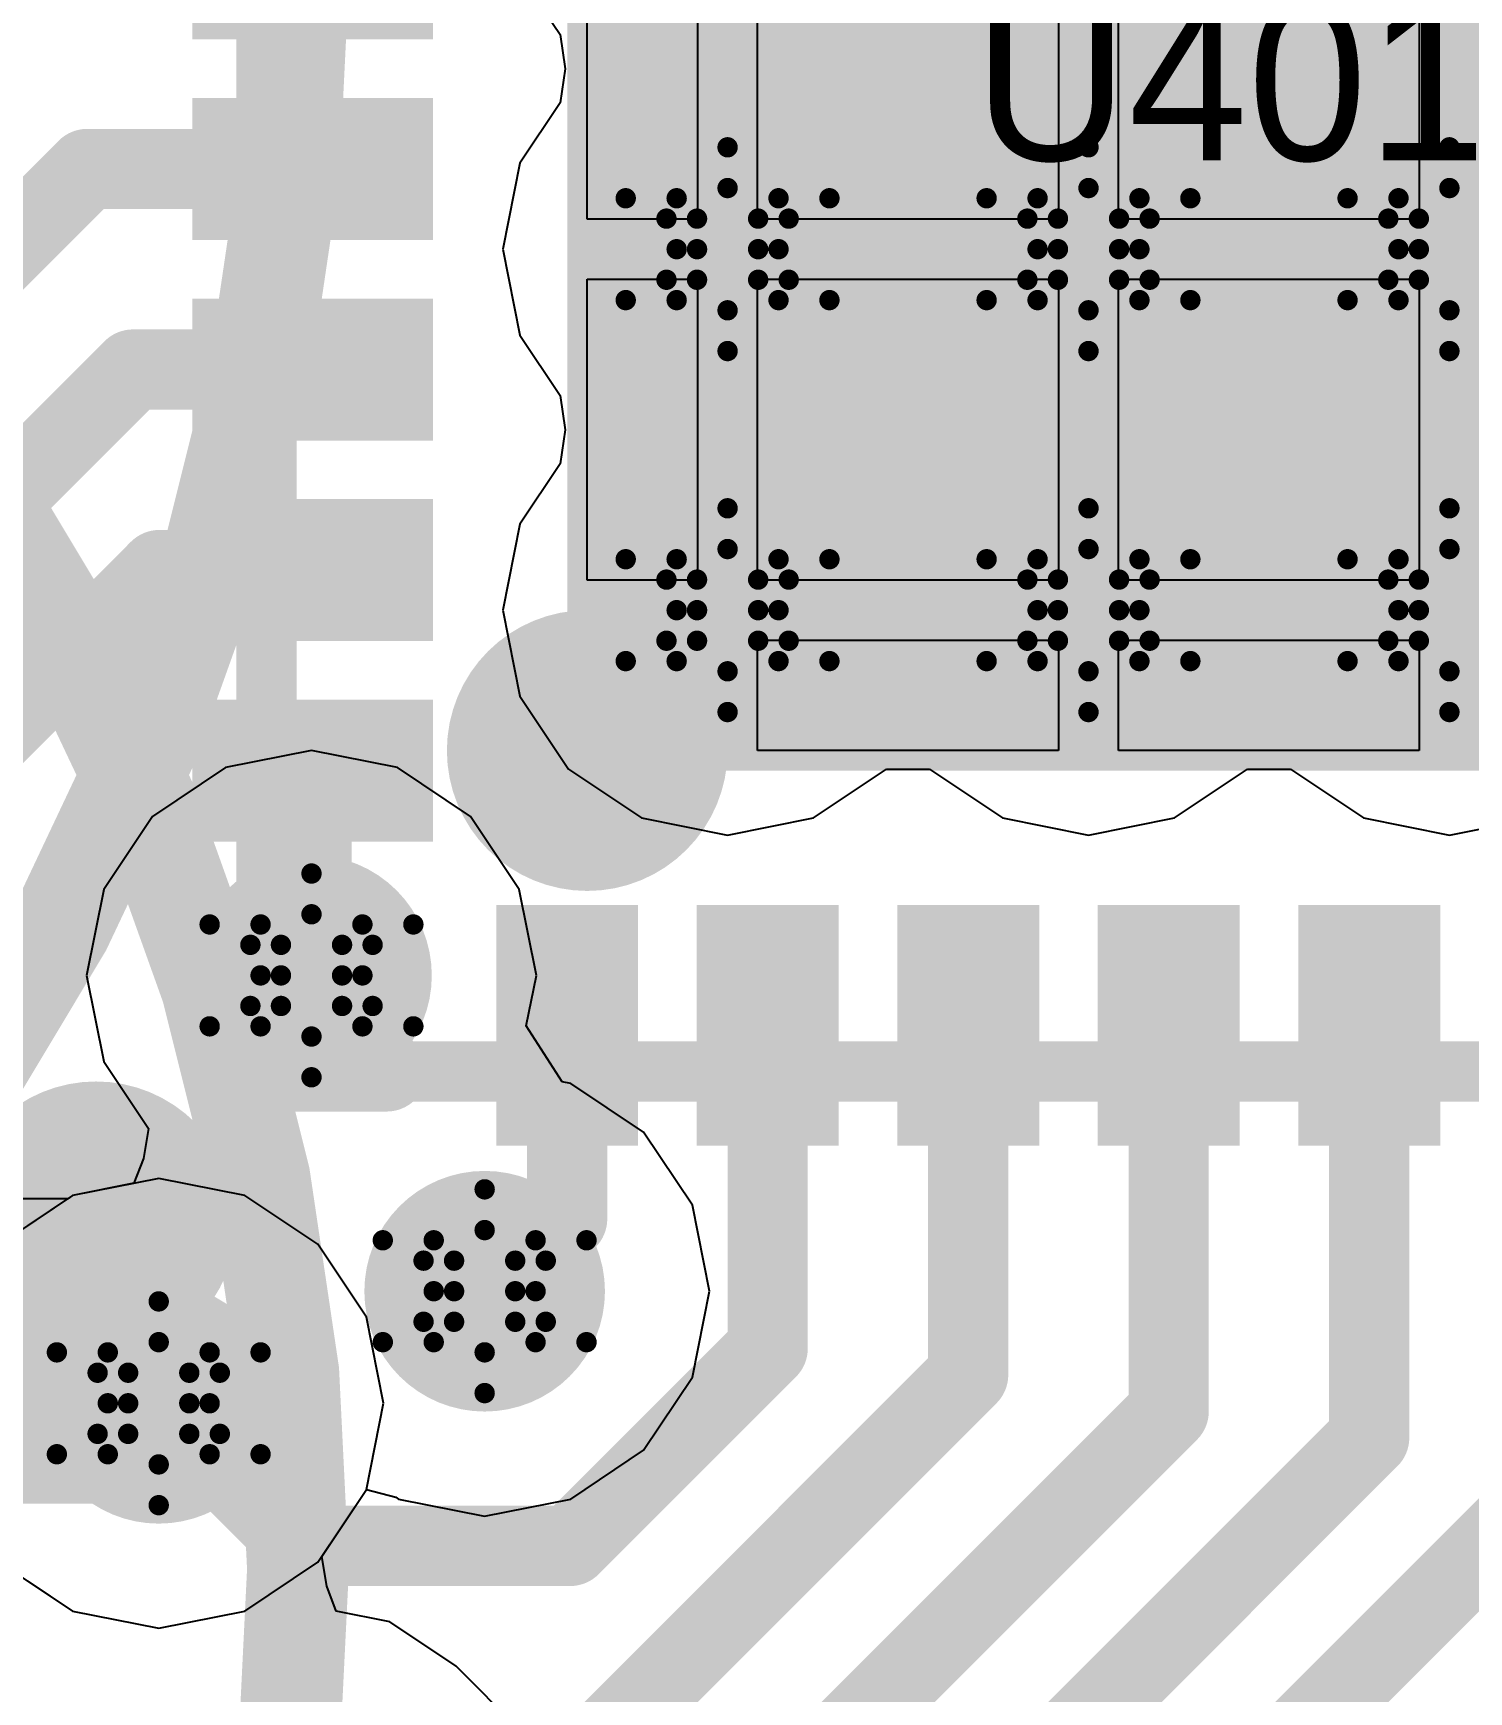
# Model space of a CAD drawing. Header units: millimetres. Extents: x 5 to 399, y 5 to 287.
# Drawn here: x 204.294 to 207.874, y 139.827 to 143.962 of the extents above; entities that cross this region are included whole.
import ezdxf

# ---------------------------------------------------------------- set-up
doc = ezdxf.new("R2010")
doc.units = ezdxf.units.MM
for name, color, linetype in [('BottomLayer', 5, 'Continuous'), ('DrillDrawing', 1, 'Continuous'), ('DrillGuide', 244, 'Continuous'), ('Mechanical13', 56, 'Continuous'), ('Mechanical7', 56, 'Continuous'), ('MidLayer1', 16, 'Continuous'), ('MidLayer2', 76, 'Continuous'), ('MultiLayer', 9, 'Continuous'), ('TopLayer', 1, 'Continuous'), ('TopOverlay', 2, 'Continuous'), ('TopPaste', 8, 'Continuous'), ('TopSolder', 216, 'Continuous'), ('ViaHoleLayer', 16, 'Continuous')]:
    doc.layers.add(name, color=color, linetype=linetype)

# ---------------------------------------------------------------- blocks, each defined once
blk = doc.blocks.new('TMC_QFN32_0_5_5_0X5_0_15')
at = {"layer": 'Mechanical13', "const_width": 0.15}
for points in [[(-2.5, 2.5), (2.5, 2.5)], [(-2.5, 2.5), (-2.5, -2.5)]]:
    blk.add_lwpolyline(points, dxfattribs=at)
at = {"layer": 'Mechanical13'}
for points, const_width in [([(-2.5375, 2.5, 1), (-2.4625, 2.5, 1)], 0.075), ([(-2.5375, 2.5, 1), (-2.4625, 2.5, 1)], 0.075), ([(-1.6, 1.7, 1), (-1.8, 1.7, 1)], 0.5), ([(-1.925, 1.7, 1), (-1.675, 1.7, 1)], 0.25), ([(-1.725, 1.7, 1), (-1.475, 1.7, 1)], 0.25)]:
    blk.add_lwpolyline(points, format="xyb", close=True, dxfattribs=dict(at, const_width=const_width))
at = {"layer": 'TopLayer'}
for points in [[(-1.877, 2.635), (-1.877, 2.135), (-1.623, 2.635), (-1.623, 2.135)], [(-1.377, 2.635), (-1.377, 2.135), (-1.123, 2.635), (-1.123, 2.135)], [(-0.877, 2.635), (-0.877, 2.135), (-0.623, 2.635), (-0.623, 2.135)], [(-0.377, 2.635), (-0.377, 2.135), (-0.123, 2.635), (-0.123, 2.135)], [(-2.635, 1.623), (-2.135, 1.623), (-2.635, 1.877), (-2.135, 1.877)], [(-1.7, 1.7), (-1.7, -1.7), (1.7, 1.7), (1.7, -1.7)], [(-2.635, 1.123), (-2.135, 1.123), (-2.635, 1.377), (-2.135, 1.377)], [(-2.635, 0.623), (-2.135, 0.623), (-2.635, 0.877), (-2.135, 0.877)], [(-2.635, 0.123), (-2.135, 0.123), (-2.635, 0.377), (-2.135, 0.377)], [(-2.635, -0.377), (-2.135, -0.377), (-2.635, -0.123), (-2.135, -0.123)]]:
    blk.add_solid(points, dxfattribs=at)
at = {"layer": 'TopOverlay'}
for points, const_width in [([(-2.775, 2.925, 1), (-2.975, 2.925, 1)], 0.5), ([(-3.1, 2.925, 1), (-2.85, 2.925, 1)], 0.25), ([(-2.9, 2.925, 1), (-2.65, 2.925, 1)], 0.25), ([(-2.55, 2.5, 1), (-2.45, 2.5, 1)], 0.1), ([(-2.55, 2.5, 1), (-2.45, 2.5, 1)], 0.1), ([(-2.25, 2.5, 1), (-2.15, 2.5, 1)], 0.1), ([(-2.55, 2.2, 1), (-2.45, 2.2, 1)], 0.1)]:
    blk.add_lwpolyline(points, format="xyb", close=True, dxfattribs=dict(at, const_width=const_width))
at = {"layer": 'TopOverlay', "const_width": 0.2}
for points in [[(-2.5, 2.5), (-2.2, 2.5)], [(-2.5, 2.5), (-2.5, 2.2)]]:
    blk.add_lwpolyline(points, dxfattribs=at)
at = {"layer": 'TopPaste'}
for p, q in [((-1.275, 1.425), (-1.275, 1.7)), ((-1.275, 1.7), (-0.525, 1.7)), ((-0.525, 1.7), (-0.525, 1.425)), ((-0.375, 1.425), (-0.375, 1.7)), ((-0.375, 1.7), (0.375, 1.7)), ((-0.525, 1.425), (-1.275, 1.425)), ((0.375, 1.425), (-0.375, 1.425)), ((-1.7, 1.275), (-1.425, 1.275)), ((-1.7, 0.525), (-1.7, 1.275)), ((-1.425, 1.275), (-1.425, 0.525)), ((-1.275, 0.525), (-1.275, 1.275)), ((-1.275, 1.275), (-0.525, 1.275)), ((-0.525, 1.275), (-0.525, 0.525)), ((-0.375, 0.525), (-0.375, 1.275)), ((-0.375, 1.275), (0.375, 1.275)), ((-1.425, 0.525), (-1.7, 0.525)), ((-0.525, 0.525), (-1.275, 0.525)), ((0.375, 0.525), (-0.375, 0.525)), ((-1.7, 0.375), (-1.425, 0.375)), ((-1.7, -0.375), (-1.7, 0.375)), ((-1.425, 0.375), (-1.425, -0.375)), ((-1.275, -0.375), (-1.275, 0.375)), ((-1.275, 0.375), (-0.525, 0.375)), ((-0.525, 0.375), (-0.525, -0.375)), ((-0.375, -0.375), (-0.375, 0.375)), ((-0.375, 0.375), (0.375, 0.375)), ((-1.425, -0.375), (-1.7, -0.375)), ((-0.525, -0.375), (-1.275, -0.375)), ((0.375, -0.375), (-0.375, -0.375))]:
    blk.add_line(p, q, dxfattribs=at)
for points in [[(-1.877, 2.635), (-1.877, 2.135), (-1.623, 2.635), (-1.623, 2.135)], [(-1.377, 2.635), (-1.377, 2.135), (-1.123, 2.635), (-1.123, 2.135)], [(-0.877, 2.635), (-0.877, 2.135), (-0.623, 2.635), (-0.623, 2.135)], [(-0.377, 2.635), (-0.377, 2.135), (-0.123, 2.635), (-0.123, 2.135)], [(-2.635, 1.623), (-2.135, 1.623), (-2.635, 1.877), (-2.135, 1.877)], [(-2.635, 1.123), (-2.135, 1.123), (-2.635, 1.377), (-2.135, 1.377)], [(-2.635, 0.623), (-2.135, 0.623), (-2.635, 0.877), (-2.135, 0.877)], [(-2.635, 0.123), (-2.135, 0.123), (-2.635, 0.377), (-2.135, 0.377)], [(-2.635, -0.377), (-2.135, -0.377), (-2.635, -0.123), (-2.135, -0.123)]]:
    blk.add_solid(points, dxfattribs=at)
at = {"layer": 'TopSolder'}
for points in [[(-1.927, 2.685), (-1.927, 2.085), (-1.573, 2.685), (-1.573, 2.085)], [(-1.427, 2.685), (-1.427, 2.085), (-1.073, 2.685), (-1.073, 2.085)], [(-0.927, 2.685), (-0.927, 2.085), (-0.573, 2.685), (-0.573, 2.085)], [(-0.427, 2.685), (-0.427, 2.085), (-0.073, 2.685), (-0.073, 2.085)], [(0.073, 2.685), (0.073, 2.085), (0.427, 2.685), (0.427, 2.085)], [(-2.685, 1.573), (-2.085, 1.573), (-2.685, 1.927), (-2.085, 1.927)], [(-1.75, 1.75), (-1.75, -1.75), (1.75, 1.75), (1.75, -1.75)], [(-2.685, 1.073), (-2.085, 1.073), (-2.685, 1.427), (-2.085, 1.427)], [(-2.685, 0.573), (-2.085, 0.573), (-2.685, 0.927), (-2.085, 0.927)], [(-2.685, 0.073), (-2.085, 0.073), (-2.685, 0.427), (-2.085, 0.427)], [(-2.685, -0.427), (-2.085, -0.427), (-2.685, -0.073), (-2.085, -0.073)]]:
    blk.add_solid(points, dxfattribs=at)

msp = doc.modelspace()

# ---------------------------------------------------------------- linework, layer by layer
at = {"layer": 'BottomLayer'}
for p, q in [((204.6074, 141.1072), (204.3928, 141.0645)), ((204.822, 141.0645), (204.6074, 141.1072)), ((204.3928, 141.0645), (204.2812, 140.9899)), ((205.0039, 140.9429), (204.822, 141.0645)), ((205.1255, 140.761), (205.0039, 140.9429)), ((205.1682, 140.5464), (205.1255, 140.761)), ((205.1255, 140.3318), (205.1682, 140.5464)), ((205.0039, 140.1499), (205.1255, 140.3318)), ((204.822, 140.0283), (205.0039, 140.1499)), ((204.2812, 140.1029), (204.3928, 140.0283)), ((204.3928, 140.0283), (204.6074, 139.9856)), ((204.6074, 139.9856), (204.822, 140.0283))]:
    msp.add_line(p, q, dxfattribs=at)
at = {"layer": 'BottomLayer', "const_width": 0.3}
for points in [[(204.8384, 141.6132, 1), (205.1384, 141.6132, 1)], [(205.2702, 140.8258, 1), (205.5702, 140.8258, 1)], [(204.4574, 140.5464, 1), (204.7574, 140.5464, 1)]]:
    msp.add_lwpolyline(points, format="xyb", close=True, dxfattribs=at)
at = {"layer": 'DrillDrawing', "const_width": 0.0508}
for points in [[(205.899, 143.5508), (206.026, 143.6778)], [(206.026, 143.6778), (206.153, 143.5508)], [(206.799, 143.5508), (206.926, 143.6778)], [(206.926, 143.6778), (207.053, 143.5508)], [(207.699, 143.5508), (207.826, 143.6778)], [(207.826, 143.6778), (207.953, 143.5508)], [(205.9498, 143.5), (206.026, 143.5762)], [(206.026, 143.5762), (206.1022, 143.5)], [(206.8498, 143.5), (206.926, 143.5762)], [(206.926, 143.5762), (207.0022, 143.5)], [(207.7498, 143.5), (207.826, 143.5762)], [(207.826, 143.5762), (207.9022, 143.5)], [(205.772, 143.5508), (205.899, 143.4238)], [(205.772, 143.5508), (205.899, 143.5508)], [(206.153, 143.5508), (206.28, 143.5508)], [(206.153, 143.4238), (206.28, 143.5508)], [(206.672, 143.5508), (206.799, 143.4238)], [(206.672, 143.5508), (206.799, 143.5508)], [(207.053, 143.5508), (207.18, 143.5508)], [(207.053, 143.4238), (207.18, 143.5508)], [(207.572, 143.5508), (207.699, 143.4238)], [(207.572, 143.5508), (207.699, 143.5508)], [(205.8736, 143.5), (205.9498, 143.4238)], [(205.8736, 143.5), (205.9498, 143.5)], [(206.1022, 143.5), (206.1784, 143.5)], [(206.1022, 143.4238), (206.1784, 143.5)], [(206.7736, 143.5), (206.8498, 143.4238)], [(206.7736, 143.5), (206.8498, 143.5)], [(207.0022, 143.5), (207.0784, 143.5)], [(207.0022, 143.4238), (207.0784, 143.5)], [(207.6736, 143.5), (207.7498, 143.4238)], [(207.6736, 143.5), (207.7498, 143.5)], [(205.772, 143.2968), (205.899, 143.4238)], [(205.8736, 143.3476), (205.9498, 143.4238)], [(206.1022, 143.4238), (206.1784, 143.3476)], [(206.153, 143.4238), (206.28, 143.2968)], [(206.672, 143.2968), (206.799, 143.4238)], [(206.7736, 143.3476), (206.8498, 143.4238)], [(207.0022, 143.4238), (207.0784, 143.3476)], [(207.053, 143.4238), (207.18, 143.2968)], [(207.572, 143.2968), (207.699, 143.4238)], [(207.6736, 143.3476), (207.7498, 143.4238)], [(205.8736, 143.3476), (205.9498, 143.3476)], [(205.9498, 143.3476), (206.026, 143.2714)], [(206.026, 143.2714), (206.1022, 143.3476)], [(206.1022, 143.3476), (206.1784, 143.3476)], [(206.7736, 143.3476), (206.8498, 143.3476)], [(206.8498, 143.3476), (206.926, 143.2714)], [(206.926, 143.2714), (207.0022, 143.3476)], [(207.0022, 143.3476), (207.0784, 143.3476)], [(207.6736, 143.3476), (207.7498, 143.3476)], [(207.7498, 143.3476), (207.826, 143.2714)], [(207.826, 143.2714), (207.9022, 143.3476)], [(205.772, 143.2968), (205.899, 143.2968)], [(205.899, 143.2968), (206.026, 143.1698)], [(206.026, 143.1698), (206.153, 143.2968)], [(206.153, 143.2968), (206.28, 143.2968)], [(206.672, 143.2968), (206.799, 143.2968)], [(206.799, 143.2968), (206.926, 143.1698)], [(206.926, 143.1698), (207.053, 143.2968)], [(207.053, 143.2968), (207.18, 143.2968)], [(207.572, 143.2968), (207.699, 143.2968)], [(207.699, 143.2968), (207.826, 143.1698)], [(207.826, 143.1698), (207.953, 143.2968)], [(205.899, 142.6508), (206.026, 142.7778)], [(206.026, 142.7778), (206.153, 142.6508)], [(206.799, 142.6508), (206.926, 142.7778)], [(206.926, 142.7778), (207.053, 142.6508)], [(207.699, 142.6508), (207.826, 142.7778)], [(207.826, 142.7778), (207.953, 142.6508)], [(205.772, 142.6508), (205.899, 142.5238)], [(205.772, 142.6508), (205.899, 142.6508)], [(205.9498, 142.6), (206.026, 142.6762)], [(206.026, 142.6762), (206.1022, 142.6)], [(206.153, 142.6508), (206.28, 142.6508)], [(206.153, 142.5238), (206.28, 142.6508)], [(206.672, 142.6508), (206.799, 142.5238)], [(206.672, 142.6508), (206.799, 142.6508)], [(206.8498, 142.6), (206.926, 142.6762)], [(206.926, 142.6762), (207.0022, 142.6)], [(207.053, 142.6508), (207.18, 142.6508)], [(207.053, 142.5238), (207.18, 142.6508)], [(207.572, 142.6508), (207.699, 142.5238)], [(207.572, 142.6508), (207.699, 142.6508)], [(207.7498, 142.6), (207.826, 142.6762)], [(207.826, 142.6762), (207.9022, 142.6)], [(205.8736, 142.6), (205.9498, 142.5238)], [(205.8736, 142.6), (205.9498, 142.6)], [(206.1022, 142.6), (206.1784, 142.6)], [(206.1022, 142.5238), (206.1784, 142.6)], [(206.7736, 142.6), (206.8498, 142.5238)], [(206.7736, 142.6), (206.8498, 142.6)], [(207.0022, 142.6), (207.0784, 142.6)], [(207.0022, 142.5238), (207.0784, 142.6)], [(207.6736, 142.6), (207.7498, 142.5238)], [(207.6736, 142.6), (207.7498, 142.6)], [(205.772, 142.3968), (205.899, 142.5238)], [(205.8736, 142.4476), (205.9498, 142.5238)], [(206.1022, 142.5238), (206.1784, 142.4476)], [(206.153, 142.5238), (206.28, 142.3968)], [(206.672, 142.3968), (206.799, 142.5238)], [(206.7736, 142.4476), (206.8498, 142.5238)], [(207.0022, 142.5238), (207.0784, 142.4476)], [(207.053, 142.5238), (207.18, 142.3968)], [(207.572, 142.3968), (207.699, 142.5238)], [(207.6736, 142.4476), (207.7498, 142.5238)], [(205.8736, 142.4476), (205.9498, 142.4476)], [(205.9498, 142.4476), (206.026, 142.3714)], [(206.026, 142.3714), (206.1022, 142.4476)], [(206.1022, 142.4476), (206.1784, 142.4476)], [(206.7736, 142.4476), (206.8498, 142.4476)], [(206.8498, 142.4476), (206.926, 142.3714)], [(206.926, 142.3714), (207.0022, 142.4476)], [(207.0022, 142.4476), (207.0784, 142.4476)], [(207.6736, 142.4476), (207.7498, 142.4476)], [(207.7498, 142.4476), (207.826, 142.3714)], [(207.826, 142.3714), (207.9022, 142.4476)], [(205.772, 142.3968), (205.899, 142.3968)], [(205.899, 142.3968), (206.026, 142.2698)], [(206.026, 142.2698), (206.153, 142.3968)], [(206.153, 142.3968), (206.28, 142.3968)], [(206.672, 142.3968), (206.799, 142.3968)], [(206.799, 142.3968), (206.926, 142.2698)], [(206.926, 142.2698), (207.053, 142.3968)], [(207.053, 142.3968), (207.18, 142.3968)], [(207.572, 142.3968), (207.699, 142.3968)], [(207.699, 142.3968), (207.826, 142.2698)], [(207.826, 142.2698), (207.953, 142.3968)], [(204.8614, 141.7402), (204.9884, 141.8672)], [(204.9884, 141.8672), (205.1154, 141.7402)], [(204.7344, 141.7402), (204.8614, 141.6132)], [(204.7344, 141.7402), (204.8614, 141.7402)], [(204.9122, 141.6894), (204.9884, 141.7656)], [(204.9884, 141.7656), (205.0646, 141.6894)], [(205.1154, 141.7402), (205.2424, 141.7402)], [(205.1154, 141.6132), (205.2424, 141.7402)], [(204.836, 141.6894), (204.9122, 141.6132)], [(204.836, 141.6894), (204.9122, 141.6894)], [(205.0646, 141.6894), (205.1408, 141.6894)], [(205.0646, 141.6132), (205.1408, 141.6894)], [(204.7344, 141.4862), (204.8614, 141.6132)], [(204.836, 141.537), (204.9122, 141.6132)], [(205.0646, 141.6132), (205.1408, 141.537)], [(205.1154, 141.6132), (205.2424, 141.4862)], [(204.836, 141.537), (204.9122, 141.537)], [(204.9122, 141.537), (204.9884, 141.4608)], [(204.9884, 141.4608), (205.0646, 141.537)], [(205.0646, 141.537), (205.1408, 141.537)], [(204.7344, 141.4862), (204.8614, 141.4862)], [(204.8614, 141.4862), (204.9884, 141.3592)], [(204.9884, 141.3592), (205.1154, 141.4862)], [(205.1154, 141.4862), (205.2424, 141.4862)], [(205.2932, 140.9528), (205.4202, 141.0798)], [(205.4202, 141.0798), (205.5472, 140.9528)], [(205.1662, 140.9528), (205.2932, 140.8258)], [(205.1662, 140.9528), (205.2932, 140.9528)], [(205.344, 140.902), (205.4202, 140.9782)], [(205.4202, 140.9782), (205.4964, 140.902)], [(205.5472, 140.9528), (205.6742, 140.9528)], [(205.5472, 140.8258), (205.6742, 140.9528)], [(205.2678, 140.902), (205.344, 140.8258)], [(205.2678, 140.902), (205.344, 140.902)], [(205.4964, 140.902), (205.5726, 140.902)], [(205.4964, 140.8258), (205.5726, 140.902)], [(205.1662, 140.6988), (205.2932, 140.8258)], [(205.2678, 140.7496), (205.344, 140.8258)], [(205.4964, 140.8258), (205.5726, 140.7496)], [(205.5472, 140.8258), (205.6742, 140.6988)], [(204.4804, 140.6734), (204.6074, 140.8004)], [(204.6074, 140.8004), (204.7344, 140.6734)], [(205.2678, 140.7496), (205.344, 140.7496)], [(205.344, 140.7496), (205.4202, 140.6734)], [(205.4202, 140.6734), (205.4964, 140.7496)], [(205.4964, 140.7496), (205.5726, 140.7496)], [(204.3534, 140.6734), (204.4804, 140.5464)], [(204.3534, 140.6734), (204.4804, 140.6734)], [(204.5312, 140.6226), (204.6074, 140.6988)], [(204.6074, 140.6988), (204.6836, 140.6226)], [(204.7344, 140.6734), (204.8614, 140.6734)], [(204.7344, 140.5464), (204.8614, 140.6734)], [(205.1662, 140.6988), (205.2932, 140.6988)], [(205.2932, 140.6988), (205.4202, 140.5718)], [(205.4202, 140.5718), (205.5472, 140.6988)], [(205.5472, 140.6988), (205.6742, 140.6988)], [(204.455, 140.6226), (204.5312, 140.5464)], [(204.455, 140.6226), (204.5312, 140.6226)], [(204.6836, 140.6226), (204.7598, 140.6226)], [(204.6836, 140.5464), (204.7598, 140.6226)], [(204.3534, 140.4194), (204.4804, 140.5464)], [(204.455, 140.4702), (204.5312, 140.5464)], [(204.6836, 140.5464), (204.7598, 140.4702)], [(204.7344, 140.5464), (204.8614, 140.4194)], [(204.455, 140.4702), (204.5312, 140.4702)], [(204.5312, 140.4702), (204.6074, 140.394)], [(204.6074, 140.394), (204.6836, 140.4702)], [(204.6836, 140.4702), (204.7598, 140.4702)], [(204.3534, 140.4194), (204.4804, 140.4194)], [(204.4804, 140.4194), (204.6074, 140.2924)], [(204.6074, 140.2924), (204.7344, 140.4194)], [(204.7344, 140.4194), (204.8614, 140.4194)]]:
    msp.add_lwpolyline(points, dxfattribs=at)
at = {"layer": 'DrillDrawing', "const_width": 0.0254}
for points in [[(206.0133, 143.6778, 1), (206.0387, 143.6778, 1)], [(206.0133, 143.6778, 1), (206.0387, 143.6778, 1)], [(206.9133, 143.6778, 1), (206.9387, 143.6778, 1)], [(206.9133, 143.6778, 1), (206.9387, 143.6778, 1)], [(207.8133, 143.6778, 1), (207.8387, 143.6778, 1)], [(207.8133, 143.6778, 1), (207.8387, 143.6778, 1)], [(206.0133, 143.5762, 1), (206.0387, 143.5762, 1)], [(206.0133, 143.5762, 1), (206.0387, 143.5762, 1)], [(206.9133, 143.5762, 1), (206.9387, 143.5762, 1)], [(206.9133, 143.5762, 1), (206.9387, 143.5762, 1)], [(207.8133, 143.5762, 1), (207.8387, 143.5762, 1)], [(207.8133, 143.5762, 1), (207.8387, 143.5762, 1)], [(205.7593, 143.5508, 1), (205.7847, 143.5508, 1)], [(205.7593, 143.5508, 1), (205.7847, 143.5508, 1)], [(205.8863, 143.5508, 1), (205.9117, 143.5508, 1)], [(205.8863, 143.5508, 1), (205.9117, 143.5508, 1)], [(206.1403, 143.5508, 1), (206.1657, 143.5508, 1)], [(206.1403, 143.5508, 1), (206.1657, 143.5508, 1)], [(206.2673, 143.5508, 1), (206.2927, 143.5508, 1)], [(206.2673, 143.5508, 1), (206.2927, 143.5508, 1)], [(206.6593, 143.5508, 1), (206.6847, 143.5508, 1)], [(206.6593, 143.5508, 1), (206.6847, 143.5508, 1)], [(206.7863, 143.5508, 1), (206.8117, 143.5508, 1)], [(206.7863, 143.5508, 1), (206.8117, 143.5508, 1)], [(207.0403, 143.5508, 1), (207.0657, 143.5508, 1)], [(207.0403, 143.5508, 1), (207.0657, 143.5508, 1)], [(207.1673, 143.5508, 1), (207.1927, 143.5508, 1)], [(207.1673, 143.5508, 1), (207.1927, 143.5508, 1)], [(207.5593, 143.5508, 1), (207.5847, 143.5508, 1)], [(207.5593, 143.5508, 1), (207.5847, 143.5508, 1)], [(207.6863, 143.5508, 1), (207.7117, 143.5508, 1)], [(207.6863, 143.5508, 1), (207.7117, 143.5508, 1)], [(205.8609, 143.5, 1), (205.8863, 143.5, 1)], [(205.8609, 143.5, 1), (205.8863, 143.5, 1)], [(205.9371, 143.5, 1), (205.9625, 143.5, 1)], [(205.9371, 143.5, 1), (205.9625, 143.5, 1)], [(206.0895, 143.5, 1), (206.1149, 143.5, 1)], [(206.0895, 143.5, 1), (206.1149, 143.5, 1)], [(206.1657, 143.5, 1), (206.1911, 143.5, 1)], [(206.1657, 143.5, 1), (206.1911, 143.5, 1)], [(206.7609, 143.5, 1), (206.7863, 143.5, 1)], [(206.7609, 143.5, 1), (206.7863, 143.5, 1)], [(206.8371, 143.5, 1), (206.8625, 143.5, 1)], [(206.8371, 143.5, 1), (206.8625, 143.5, 1)], [(206.9895, 143.5, 1), (207.0149, 143.5, 1)], [(206.9895, 143.5, 1), (207.0149, 143.5, 1)], [(207.0657, 143.5, 1), (207.0911, 143.5, 1)], [(207.0657, 143.5, 1), (207.0911, 143.5, 1)], [(207.6609, 143.5, 1), (207.6863, 143.5, 1)], [(207.6609, 143.5, 1), (207.6863, 143.5, 1)], [(207.7371, 143.5, 1), (207.7625, 143.5, 1)], [(207.7371, 143.5, 1), (207.7625, 143.5, 1)], [(205.8863, 143.4238, 1), (205.9117, 143.4238, 1)], [(205.8863, 143.4238, 1), (205.9117, 143.4238, 1)], [(205.9371, 143.4238, 1), (205.9625, 143.4238, 1)], [(205.9371, 143.4238, 1), (205.9625, 143.4238, 1)], [(206.0895, 143.4238, 1), (206.1149, 143.4238, 1)], [(206.0895, 143.4238, 1), (206.1149, 143.4238, 1)], [(206.1403, 143.4238, 1), (206.1657, 143.4238, 1)], [(206.1403, 143.4238, 1), (206.1657, 143.4238, 1)], [(206.7863, 143.4238, 1), (206.8117, 143.4238, 1)], [(206.7863, 143.4238, 1), (206.8117, 143.4238, 1)], [(206.8371, 143.4238, 1), (206.8625, 143.4238, 1)], [(206.8371, 143.4238, 1), (206.8625, 143.4238, 1)], [(206.9895, 143.4238, 1), (207.0149, 143.4238, 1)], [(206.9895, 143.4238, 1), (207.0149, 143.4238, 1)], [(207.0403, 143.4238, 1), (207.0657, 143.4238, 1)], [(207.0403, 143.4238, 1), (207.0657, 143.4238, 1)], [(207.6863, 143.4238, 1), (207.7117, 143.4238, 1)], [(207.6863, 143.4238, 1), (207.7117, 143.4238, 1)], [(207.7371, 143.4238, 1), (207.7625, 143.4238, 1)], [(207.7371, 143.4238, 1), (207.7625, 143.4238, 1)], [(205.8609, 143.3476, 1), (205.8863, 143.3476, 1)], [(205.8609, 143.3476, 1), (205.8863, 143.3476, 1)], [(205.9371, 143.3476, 1), (205.9625, 143.3476, 1)], [(205.9371, 143.3476, 1), (205.9625, 143.3476, 1)], [(206.0895, 143.3476, 1), (206.1149, 143.3476, 1)], [(206.0895, 143.3476, 1), (206.1149, 143.3476, 1)], [(206.1657, 143.3476, 1), (206.1911, 143.3476, 1)], [(206.1657, 143.3476, 1), (206.1911, 143.3476, 1)], [(206.7609, 143.3476, 1), (206.7863, 143.3476, 1)], [(206.7609, 143.3476, 1), (206.7863, 143.3476, 1)], [(206.8371, 143.3476, 1), (206.8625, 143.3476, 1)], [(206.8371, 143.3476, 1), (206.8625, 143.3476, 1)], [(206.9895, 143.3476, 1), (207.0149, 143.3476, 1)], [(206.9895, 143.3476, 1), (207.0149, 143.3476, 1)], [(207.0657, 143.3476, 1), (207.0911, 143.3476, 1)], [(207.0657, 143.3476, 1), (207.0911, 143.3476, 1)], [(207.6609, 143.3476, 1), (207.6863, 143.3476, 1)], [(207.6609, 143.3476, 1), (207.6863, 143.3476, 1)], [(207.7371, 143.3476, 1), (207.7625, 143.3476, 1)], [(207.7371, 143.3476, 1), (207.7625, 143.3476, 1)], [(205.7593, 143.2968, 1), (205.7847, 143.2968, 1)], [(205.7593, 143.2968, 1), (205.7847, 143.2968, 1)], [(205.8863, 143.2968, 1), (205.9117, 143.2968, 1)], [(205.8863, 143.2968, 1), (205.9117, 143.2968, 1)], [(206.0133, 143.2714, 1), (206.0387, 143.2714, 1)], [(206.0133, 143.2714, 1), (206.0387, 143.2714, 1)], [(206.1403, 143.2968, 1), (206.1657, 143.2968, 1)], [(206.1403, 143.2968, 1), (206.1657, 143.2968, 1)], [(206.2673, 143.2968, 1), (206.2927, 143.2968, 1)], [(206.2673, 143.2968, 1), (206.2927, 143.2968, 1)], [(206.6593, 143.2968, 1), (206.6847, 143.2968, 1)], [(206.6593, 143.2968, 1), (206.6847, 143.2968, 1)], [(206.7863, 143.2968, 1), (206.8117, 143.2968, 1)], [(206.7863, 143.2968, 1), (206.8117, 143.2968, 1)], [(206.9133, 143.2714, 1), (206.9387, 143.2714, 1)], [(206.9133, 143.2714, 1), (206.9387, 143.2714, 1)], [(207.0403, 143.2968, 1), (207.0657, 143.2968, 1)], [(207.0403, 143.2968, 1), (207.0657, 143.2968, 1)], [(207.1673, 143.2968, 1), (207.1927, 143.2968, 1)], [(207.1673, 143.2968, 1), (207.1927, 143.2968, 1)], [(207.5593, 143.2968, 1), (207.5847, 143.2968, 1)], [(207.5593, 143.2968, 1), (207.5847, 143.2968, 1)], [(207.6863, 143.2968, 1), (207.7117, 143.2968, 1)], [(207.6863, 143.2968, 1), (207.7117, 143.2968, 1)], [(207.8133, 143.2714, 1), (207.8387, 143.2714, 1)], [(207.8133, 143.2714, 1), (207.8387, 143.2714, 1)], [(206.0133, 143.1698, 1), (206.0387, 143.1698, 1)], [(206.0133, 143.1698, 1), (206.0387, 143.1698, 1)], [(206.9133, 143.1698, 1), (206.9387, 143.1698, 1)], [(206.9133, 143.1698, 1), (206.9387, 143.1698, 1)], [(207.8133, 143.1698, 1), (207.8387, 143.1698, 1)], [(207.8133, 143.1698, 1), (207.8387, 143.1698, 1)], [(206.0133, 142.7778, 1), (206.0387, 142.7778, 1)], [(206.0133, 142.7778, 1), (206.0387, 142.7778, 1)], [(206.9133, 142.7778, 1), (206.9387, 142.7778, 1)], [(206.9133, 142.7778, 1), (206.9387, 142.7778, 1)], [(207.8133, 142.7778, 1), (207.8387, 142.7778, 1)], [(207.8133, 142.7778, 1), (207.8387, 142.7778, 1)], [(205.7593, 142.6508, 1), (205.7847, 142.6508, 1)], [(205.7593, 142.6508, 1), (205.7847, 142.6508, 1)], [(205.8863, 142.6508, 1), (205.9117, 142.6508, 1)], [(205.8863, 142.6508, 1), (205.9117, 142.6508, 1)], [(206.0133, 142.6762, 1), (206.0387, 142.6762, 1)], [(206.0133, 142.6762, 1), (206.0387, 142.6762, 1)], [(206.1403, 142.6508, 1), (206.1657, 142.6508, 1)], [(206.1403, 142.6508, 1), (206.1657, 142.6508, 1)], [(206.2673, 142.6508, 1), (206.2927, 142.6508, 1)], [(206.2673, 142.6508, 1), (206.2927, 142.6508, 1)], [(206.6593, 142.6508, 1), (206.6847, 142.6508, 1)], [(206.6593, 142.6508, 1), (206.6847, 142.6508, 1)], [(206.7863, 142.6508, 1), (206.8117, 142.6508, 1)], [(206.7863, 142.6508, 1), (206.8117, 142.6508, 1)], [(206.9133, 142.6762, 1), (206.9387, 142.6762, 1)], [(206.9133, 142.6762, 1), (206.9387, 142.6762, 1)], [(207.0403, 142.6508, 1), (207.0657, 142.6508, 1)], [(207.0403, 142.6508, 1), (207.0657, 142.6508, 1)], [(207.1673, 142.6508, 1), (207.1927, 142.6508, 1)], [(207.1673, 142.6508, 1), (207.1927, 142.6508, 1)], [(207.5593, 142.6508, 1), (207.5847, 142.6508, 1)], [(207.5593, 142.6508, 1), (207.5847, 142.6508, 1)], [(207.6863, 142.6508, 1), (207.7117, 142.6508, 1)], [(207.6863, 142.6508, 1), (207.7117, 142.6508, 1)], [(207.8133, 142.6762, 1), (207.8387, 142.6762, 1)], [(207.8133, 142.6762, 1), (207.8387, 142.6762, 1)], [(205.8609, 142.6, 1), (205.8863, 142.6, 1)], [(205.8609, 142.6, 1), (205.8863, 142.6, 1)], [(205.9371, 142.6, 1), (205.9625, 142.6, 1)], [(205.9371, 142.6, 1), (205.9625, 142.6, 1)], [(206.0895, 142.6, 1), (206.1149, 142.6, 1)], [(206.0895, 142.6, 1), (206.1149, 142.6, 1)], [(206.1657, 142.6, 1), (206.1911, 142.6, 1)], [(206.1657, 142.6, 1), (206.1911, 142.6, 1)], [(206.7609, 142.6, 1), (206.7863, 142.6, 1)], [(206.7609, 142.6, 1), (206.7863, 142.6, 1)], [(206.8371, 142.6, 1), (206.8625, 142.6, 1)], [(206.8371, 142.6, 1), (206.8625, 142.6, 1)], [(206.9895, 142.6, 1), (207.0149, 142.6, 1)], [(206.9895, 142.6, 1), (207.0149, 142.6, 1)], [(207.0657, 142.6, 1), (207.0911, 142.6, 1)], [(207.0657, 142.6, 1), (207.0911, 142.6, 1)], [(207.6609, 142.6, 1), (207.6863, 142.6, 1)], [(207.6609, 142.6, 1), (207.6863, 142.6, 1)], [(207.7371, 142.6, 1), (207.7625, 142.6, 1)], [(207.7371, 142.6, 1), (207.7625, 142.6, 1)], [(205.8863, 142.5238, 1), (205.9117, 142.5238, 1)], [(205.8863, 142.5238, 1), (205.9117, 142.5238, 1)], [(205.9371, 142.5238, 1), (205.9625, 142.5238, 1)], [(205.9371, 142.5238, 1), (205.9625, 142.5238, 1)], [(206.0895, 142.5238, 1), (206.1149, 142.5238, 1)], [(206.0895, 142.5238, 1), (206.1149, 142.5238, 1)], [(206.1403, 142.5238, 1), (206.1657, 142.5238, 1)], [(206.1403, 142.5238, 1), (206.1657, 142.5238, 1)], [(206.7863, 142.5238, 1), (206.8117, 142.5238, 1)], [(206.7863, 142.5238, 1), (206.8117, 142.5238, 1)], [(206.8371, 142.5238, 1), (206.8625, 142.5238, 1)], [(206.8371, 142.5238, 1), (206.8625, 142.5238, 1)], [(206.9895, 142.5238, 1), (207.0149, 142.5238, 1)], [(206.9895, 142.5238, 1), (207.0149, 142.5238, 1)], [(207.0403, 142.5238, 1), (207.0657, 142.5238, 1)], [(207.0403, 142.5238, 1), (207.0657, 142.5238, 1)], [(207.6863, 142.5238, 1), (207.7117, 142.5238, 1)], [(207.6863, 142.5238, 1), (207.7117, 142.5238, 1)], [(207.7371, 142.5238, 1), (207.7625, 142.5238, 1)], [(207.7371, 142.5238, 1), (207.7625, 142.5238, 1)], [(205.8609, 142.4476, 1), (205.8863, 142.4476, 1)], [(205.8609, 142.4476, 1), (205.8863, 142.4476, 1)], [(205.9371, 142.4476, 1), (205.9625, 142.4476, 1)], [(205.9371, 142.4476, 1), (205.9625, 142.4476, 1)], [(206.0895, 142.4476, 1), (206.1149, 142.4476, 1)], [(206.0895, 142.4476, 1), (206.1149, 142.4476, 1)], [(206.1657, 142.4476, 1), (206.1911, 142.4476, 1)], [(206.1657, 142.4476, 1), (206.1911, 142.4476, 1)], [(206.7609, 142.4476, 1), (206.7863, 142.4476, 1)], [(206.7609, 142.4476, 1), (206.7863, 142.4476, 1)], [(206.8371, 142.4476, 1), (206.8625, 142.4476, 1)], [(206.8371, 142.4476, 1), (206.8625, 142.4476, 1)], [(206.9895, 142.4476, 1), (207.0149, 142.4476, 1)], [(206.9895, 142.4476, 1), (207.0149, 142.4476, 1)], [(207.0657, 142.4476, 1), (207.0911, 142.4476, 1)], [(207.0657, 142.4476, 1), (207.0911, 142.4476, 1)], [(207.6609, 142.4476, 1), (207.6863, 142.4476, 1)], [(207.6609, 142.4476, 1), (207.6863, 142.4476, 1)], [(207.7371, 142.4476, 1), (207.7625, 142.4476, 1)], [(207.7371, 142.4476, 1), (207.7625, 142.4476, 1)], [(205.7593, 142.3968, 1), (205.7847, 142.3968, 1)], [(205.7593, 142.3968, 1), (205.7847, 142.3968, 1)], [(205.8863, 142.3968, 1), (205.9117, 142.3968, 1)], [(205.8863, 142.3968, 1), (205.9117, 142.3968, 1)], [(206.1403, 142.3968, 1), (206.1657, 142.3968, 1)], [(206.1403, 142.3968, 1), (206.1657, 142.3968, 1)], [(206.2673, 142.3968, 1), (206.2927, 142.3968, 1)], [(206.2673, 142.3968, 1), (206.2927, 142.3968, 1)], [(206.6593, 142.3968, 1), (206.6847, 142.3968, 1)], [(206.6593, 142.3968, 1), (206.6847, 142.3968, 1)], [(206.7863, 142.3968, 1), (206.8117, 142.3968, 1)], [(206.7863, 142.3968, 1), (206.8117, 142.3968, 1)], [(207.0403, 142.3968, 1), (207.0657, 142.3968, 1)], [(207.0403, 142.3968, 1), (207.0657, 142.3968, 1)], [(207.1673, 142.3968, 1), (207.1927, 142.3968, 1)], [(207.1673, 142.3968, 1), (207.1927, 142.3968, 1)], [(207.5593, 142.3968, 1), (207.5847, 142.3968, 1)], [(207.5593, 142.3968, 1), (207.5847, 142.3968, 1)], [(207.6863, 142.3968, 1), (207.7117, 142.3968, 1)], [(207.6863, 142.3968, 1), (207.7117, 142.3968, 1)], [(206.0133, 142.3714, 1), (206.0387, 142.3714, 1)], [(206.0133, 142.3714, 1), (206.0387, 142.3714, 1)], [(206.9133, 142.3714, 1), (206.9387, 142.3714, 1)], [(206.9133, 142.3714, 1), (206.9387, 142.3714, 1)], [(207.8133, 142.3714, 1), (207.8387, 142.3714, 1)], [(207.8133, 142.3714, 1), (207.8387, 142.3714, 1)], [(206.0133, 142.2698, 1), (206.0387, 142.2698, 1)], [(206.0133, 142.2698, 1), (206.0387, 142.2698, 1)], [(206.9133, 142.2698, 1), (206.9387, 142.2698, 1)], [(206.9133, 142.2698, 1), (206.9387, 142.2698, 1)], [(207.8133, 142.2698, 1), (207.8387, 142.2698, 1)], [(207.8133, 142.2698, 1), (207.8387, 142.2698, 1)], [(204.9757, 141.8672, 1), (205.0011, 141.8672, 1)], [(204.9757, 141.8672, 1), (205.0011, 141.8672, 1)], [(204.7217, 141.7402, 1), (204.7471, 141.7402, 1)], [(204.7217, 141.7402, 1), (204.7471, 141.7402, 1)], [(204.8487, 141.7402, 1), (204.8741, 141.7402, 1)], [(204.8487, 141.7402, 1), (204.8741, 141.7402, 1)], [(204.9757, 141.7656, 1), (205.0011, 141.7656, 1)], [(204.9757, 141.7656, 1), (205.0011, 141.7656, 1)], [(205.1027, 141.7402, 1), (205.1281, 141.7402, 1)], [(205.1027, 141.7402, 1), (205.1281, 141.7402, 1)], [(205.2297, 141.7402, 1), (205.2551, 141.7402, 1)], [(205.2297, 141.7402, 1), (205.2551, 141.7402, 1)], [(204.8233, 141.6894, 1), (204.8487, 141.6894, 1)], [(204.8233, 141.6894, 1), (204.8487, 141.6894, 1)], [(204.8995, 141.6894, 1), (204.9249, 141.6894, 1)], [(204.8995, 141.6894, 1), (204.9249, 141.6894, 1)], [(205.0519, 141.6894, 1), (205.0773, 141.6894, 1)], [(205.0519, 141.6894, 1), (205.0773, 141.6894, 1)], [(205.1281, 141.6894, 1), (205.1535, 141.6894, 1)], [(205.1281, 141.6894, 1), (205.1535, 141.6894, 1)], [(204.8487, 141.6132, 1), (204.8741, 141.6132, 1)], [(204.8487, 141.6132, 1), (204.8741, 141.6132, 1)], [(204.8995, 141.6132, 1), (204.9249, 141.6132, 1)], [(204.8995, 141.6132, 1), (204.9249, 141.6132, 1)], [(205.0519, 141.6132, 1), (205.0773, 141.6132, 1)], [(205.0519, 141.6132, 1), (205.0773, 141.6132, 1)], [(205.1027, 141.6132, 1), (205.1281, 141.6132, 1)], [(205.1027, 141.6132, 1), (205.1281, 141.6132, 1)], [(204.8233, 141.537, 1), (204.8487, 141.537, 1)], [(204.8233, 141.537, 1), (204.8487, 141.537, 1)], [(204.8995, 141.537, 1), (204.9249, 141.537, 1)], [(204.8995, 141.537, 1), (204.9249, 141.537, 1)], [(205.0519, 141.537, 1), (205.0773, 141.537, 1)], [(205.0519, 141.537, 1), (205.0773, 141.537, 1)], [(205.1281, 141.537, 1), (205.1535, 141.537, 1)], [(205.1281, 141.537, 1), (205.1535, 141.537, 1)], [(204.7217, 141.4862, 1), (204.7471, 141.4862, 1)], [(204.7217, 141.4862, 1), (204.7471, 141.4862, 1)], [(204.8487, 141.4862, 1), (204.8741, 141.4862, 1)], [(204.8487, 141.4862, 1), (204.8741, 141.4862, 1)], [(205.1027, 141.4862, 1), (205.1281, 141.4862, 1)], [(205.1027, 141.4862, 1), (205.1281, 141.4862, 1)], [(205.2297, 141.4862, 1), (205.2551, 141.4862, 1)], [(205.2297, 141.4862, 1), (205.2551, 141.4862, 1)], [(204.9757, 141.4608, 1), (205.0011, 141.4608, 1)], [(204.9757, 141.4608, 1), (205.0011, 141.4608, 1)], [(204.9757, 141.3592, 1), (205.0011, 141.3592, 1)], [(204.9757, 141.3592, 1), (205.0011, 141.3592, 1)], [(205.4075, 141.0798, 1), (205.4329, 141.0798, 1)], [(205.4075, 141.0798, 1), (205.4329, 141.0798, 1)], [(205.1535, 140.9528, 1), (205.1789, 140.9528, 1)], [(205.1535, 140.9528, 1), (205.1789, 140.9528, 1)], [(205.2805, 140.9528, 1), (205.3059, 140.9528, 1)], [(205.2805, 140.9528, 1), (205.3059, 140.9528, 1)], [(205.4075, 140.9782, 1), (205.4329, 140.9782, 1)], [(205.4075, 140.9782, 1), (205.4329, 140.9782, 1)], [(205.5345, 140.9528, 1), (205.5599, 140.9528, 1)], [(205.5345, 140.9528, 1), (205.5599, 140.9528, 1)], [(205.6615, 140.9528, 1), (205.6869, 140.9528, 1)], [(205.6615, 140.9528, 1), (205.6869, 140.9528, 1)], [(205.2551, 140.902, 1), (205.2805, 140.902, 1)], [(205.2551, 140.902, 1), (205.2805, 140.902, 1)], [(205.3313, 140.902, 1), (205.3567, 140.902, 1)], [(205.3313, 140.902, 1), (205.3567, 140.902, 1)], [(205.4837, 140.902, 1), (205.5091, 140.902, 1)], [(205.4837, 140.902, 1), (205.5091, 140.902, 1)], [(205.5599, 140.902, 1), (205.5853, 140.902, 1)], [(205.5599, 140.902, 1), (205.5853, 140.902, 1)], [(205.2805, 140.8258, 1), (205.3059, 140.8258, 1)], [(205.2805, 140.8258, 1), (205.3059, 140.8258, 1)], [(205.3313, 140.8258, 1), (205.3567, 140.8258, 1)], [(205.3313, 140.8258, 1), (205.3567, 140.8258, 1)], [(205.4837, 140.8258, 1), (205.5091, 140.8258, 1)], [(205.4837, 140.8258, 1), (205.5091, 140.8258, 1)], [(205.5345, 140.8258, 1), (205.5599, 140.8258, 1)], [(205.5345, 140.8258, 1), (205.5599, 140.8258, 1)], [(204.5947, 140.8004, 1), (204.6201, 140.8004, 1)], [(204.5947, 140.8004, 1), (204.6201, 140.8004, 1)], [(205.2551, 140.7496, 1), (205.2805, 140.7496, 1)], [(205.2551, 140.7496, 1), (205.2805, 140.7496, 1)], [(205.3313, 140.7496, 1), (205.3567, 140.7496, 1)], [(205.3313, 140.7496, 1), (205.3567, 140.7496, 1)], [(205.4837, 140.7496, 1), (205.5091, 140.7496, 1)], [(205.4837, 140.7496, 1), (205.5091, 140.7496, 1)], [(205.5599, 140.7496, 1), (205.5853, 140.7496, 1)], [(205.5599, 140.7496, 1), (205.5853, 140.7496, 1)], [(204.3407, 140.6734, 1), (204.3661, 140.6734, 1)], [(204.3407, 140.6734, 1), (204.3661, 140.6734, 1)], [(204.4677, 140.6734, 1), (204.4931, 140.6734, 1)], [(204.4677, 140.6734, 1), (204.4931, 140.6734, 1)], [(204.5947, 140.6988, 1), (204.6201, 140.6988, 1)], [(204.5947, 140.6988, 1), (204.6201, 140.6988, 1)], [(204.7217, 140.6734, 1), (204.7471, 140.6734, 1)], [(204.7217, 140.6734, 1), (204.7471, 140.6734, 1)], [(204.8487, 140.6734, 1), (204.8741, 140.6734, 1)], [(204.8487, 140.6734, 1), (204.8741, 140.6734, 1)], [(205.1535, 140.6988, 1), (205.1789, 140.6988, 1)], [(205.1535, 140.6988, 1), (205.1789, 140.6988, 1)], [(205.2805, 140.6988, 1), (205.3059, 140.6988, 1)], [(205.2805, 140.6988, 1), (205.3059, 140.6988, 1)], [(205.4075, 140.6734, 1), (205.4329, 140.6734, 1)], [(205.4075, 140.6734, 1), (205.4329, 140.6734, 1)], [(205.5345, 140.6988, 1), (205.5599, 140.6988, 1)], [(205.5345, 140.6988, 1), (205.5599, 140.6988, 1)], [(205.6615, 140.6988, 1), (205.6869, 140.6988, 1)], [(205.6615, 140.6988, 1), (205.6869, 140.6988, 1)], [(204.4423, 140.6226, 1), (204.4677, 140.6226, 1)], [(204.4423, 140.6226, 1), (204.4677, 140.6226, 1)], [(204.5185, 140.6226, 1), (204.5439, 140.6226, 1)], [(204.5185, 140.6226, 1), (204.5439, 140.6226, 1)], [(204.6709, 140.6226, 1), (204.6963, 140.6226, 1)], [(204.6709, 140.6226, 1), (204.6963, 140.6226, 1)], [(204.7471, 140.6226, 1), (204.7725, 140.6226, 1)], [(204.7471, 140.6226, 1), (204.7725, 140.6226, 1)], [(204.4677, 140.5464, 1), (204.4931, 140.5464, 1)], [(204.4677, 140.5464, 1), (204.4931, 140.5464, 1)], [(204.5185, 140.5464, 1), (204.5439, 140.5464, 1)], [(204.5185, 140.5464, 1), (204.5439, 140.5464, 1)], [(204.6709, 140.5464, 1), (204.6963, 140.5464, 1)], [(204.6709, 140.5464, 1), (204.6963, 140.5464, 1)], [(204.7217, 140.5464, 1), (204.7471, 140.5464, 1)], [(204.7217, 140.5464, 1), (204.7471, 140.5464, 1)], [(205.4075, 140.5718, 1), (205.4329, 140.5718, 1)], [(205.4075, 140.5718, 1), (205.4329, 140.5718, 1)], [(204.4423, 140.4702, 1), (204.4677, 140.4702, 1)], [(204.4423, 140.4702, 1), (204.4677, 140.4702, 1)], [(204.5185, 140.4702, 1), (204.5439, 140.4702, 1)], [(204.5185, 140.4702, 1), (204.5439, 140.4702, 1)], [(204.6709, 140.4702, 1), (204.6963, 140.4702, 1)], [(204.6709, 140.4702, 1), (204.6963, 140.4702, 1)], [(204.7471, 140.4702, 1), (204.7725, 140.4702, 1)], [(204.7471, 140.4702, 1), (204.7725, 140.4702, 1)], [(204.3407, 140.4194, 1), (204.3661, 140.4194, 1)], [(204.3407, 140.4194, 1), (204.3661, 140.4194, 1)], [(204.4677, 140.4194, 1), (204.4931, 140.4194, 1)], [(204.4677, 140.4194, 1), (204.4931, 140.4194, 1)], [(204.7217, 140.4194, 1), (204.7471, 140.4194, 1)], [(204.7217, 140.4194, 1), (204.7471, 140.4194, 1)], [(204.8487, 140.4194, 1), (204.8741, 140.4194, 1)], [(204.8487, 140.4194, 1), (204.8741, 140.4194, 1)], [(204.5947, 140.394, 1), (204.6201, 140.394, 1)], [(204.5947, 140.394, 1), (204.6201, 140.394, 1)], [(204.5947, 140.2924, 1), (204.6201, 140.2924, 1)], [(204.5947, 140.2924, 1), (204.6201, 140.2924, 1)]]:
    msp.add_lwpolyline(points, format="xyb", close=True, dxfattribs=at)
at = {"layer": 'DrillGuide', "const_width": 0.125}
for points in [[(204.9259, 141.6132, 1), (205.0509, 141.6132, 1)], [(205.3577, 140.8258, 1), (205.4827, 140.8258, 1)], [(204.5449, 140.5464, 1), (204.6699, 140.5464, 1)]]:
    msp.add_lwpolyline(points, format="xyb", close=True, dxfattribs=at)
at = {"layer": 'Mechanical7'}
for points, const_width in [([(204.9547, 148.0528, 1), (194.9547, 148.0528, 1)], 0.254), ([(204.9547, 144.0928, 1), (194.9547, 144.0928, 1)], 0.254), ([(204.9547, 140.1328, 1), (194.9547, 140.1328, 1)], 0.254), ([(204.9547, 136.1728, 1), (194.9547, 136.1728, 1)], 0.254), ([(204.8912, 140.1328, 1), (205.0182, 140.1328, 1)], 0.127)]:
    msp.add_lwpolyline(points, format="xyb", close=True, dxfattribs=dict(at, const_width=const_width))
at = {"layer": 'MidLayer1'}
for p, q in [((204.6074, 141.1072), (204.3928, 141.0645)), ((204.822, 141.0645), (204.6074, 141.1072)), ((204.3804, 141.0562), (203.4978, 141.0562)), ((204.3928, 141.0645), (204.3804, 141.0562)), ((205.0039, 140.9429), (204.822, 141.0645)), ((205.1255, 140.761), (205.0039, 140.9429)), ((205.1682, 140.5464), (205.1255, 140.761)), ((205.1255, 140.3318), (205.1682, 140.5464)), ((205.0138, 140.1646), (205.1255, 140.3318)), ((205.0265, 140.0903), (205.0138, 140.1646)), ((205.05, 140.0279), (205.0265, 140.0903)), ((205.1835, 140.0014), (205.05, 140.0279)), ((205.3489, 139.8909), (205.1835, 140.0014)), ((206.4665, 138.7733), (205.3489, 139.8909))]:
    msp.add_line(p, q, dxfattribs=at)
for points, const_width in [([(204.8384, 141.6132, 1), (205.1384, 141.6132, 1)], 0.3), ([(205.2702, 140.8258, 1), (205.5702, 140.8258, 1)], 0.3), ([(204.4574, 140.5464, 1), (204.7574, 140.5464, 1)], 0.3), ([(204.4824, 140.5464, 1), (204.7324, 140.5464, 1)], 0.25)]:
    msp.add_lwpolyline(points, format="xyb", close=True, dxfattribs=dict(at, const_width=const_width))
at = {"layer": 'MidLayer1', "const_width": 0.5}
msp.add_lwpolyline([(203.2866, 140.5464), (204.6074, 140.5464)], dxfattribs=at)
at = {"layer": 'MidLayer2'}
for p, q in [((205.5079, 144.1092), (205.6083, 143.9589)), ((205.6083, 143.9589), (205.6213, 143.8738)), ((205.6213, 143.8738), (205.6083, 143.7887)), ((205.6083, 143.7887), (205.5079, 143.6384)), ((205.5079, 143.6384), (205.4652, 143.4238)), ((205.4652, 143.4238), (205.5079, 143.2092)), ((205.5079, 143.2092), (205.6083, 143.0589)), ((205.6083, 143.0589), (205.6213, 142.9738)), ((205.6213, 142.9738), (205.6083, 142.8887)), ((205.6083, 142.8887), (205.5079, 142.7384)), ((205.5079, 142.7384), (205.4652, 142.5238)), ((205.4652, 142.5238), (205.5079, 142.3092)), ((205.5079, 142.3092), (205.6295, 142.1273)), ((204.9884, 142.174), (204.7738, 142.1313)), ((205.203, 142.1313), (204.9884, 142.174)), ((204.7738, 142.1313), (204.5919, 142.0097)), ((205.3849, 142.0097), (205.203, 142.1313)), ((205.6295, 142.1273), (205.8114, 142.0057)), ((206.2406, 142.0057), (206.4225, 142.1273)), ((206.4225, 142.1273), (206.5295, 142.1273)), ((206.5295, 142.1273), (206.7114, 142.0057)), ((207.1406, 142.0057), (207.3225, 142.1273)), ((207.3225, 142.1273), (207.4295, 142.1273)), ((207.4295, 142.1273), (207.6114, 142.0057)), ((204.5919, 142.0097), (204.4703, 141.8278)), ((205.5065, 141.8278), (205.3849, 142.0097)), ((205.8114, 142.0057), (206.026, 141.963)), ((206.026, 141.963), (206.2406, 142.0057)), ((206.7114, 142.0057), (206.926, 141.963)), ((206.926, 141.963), (207.1406, 142.0057)), ((207.6114, 142.0057), (207.826, 141.963)), ((207.826, 141.963), (208.0406, 142.0057)), ((204.4703, 141.8278), (204.4276, 141.6132)), ((205.5492, 141.6132), (205.5065, 141.8278)), ((204.4276, 141.6132), (204.4703, 141.3986)), ((205.5241, 141.4873), (205.5492, 141.6132)), ((205.6138, 141.3481), (205.5241, 141.4873)), ((204.4703, 141.3986), (204.5819, 141.2316)), ((205.6348, 141.3439), (205.6138, 141.3481)), ((205.8167, 141.2223), (205.6348, 141.3439)), ((204.5819, 141.2316), (204.5691, 141.1568)), ((205.9383, 141.0404), (205.8167, 141.2223)), ((204.5691, 141.1568), (204.5456, 141.0949)), ((204.3928, 141.0645), (204.2109, 140.9429)), ((204.5456, 141.0949), (204.3928, 141.0645)), ((205.981, 140.8258), (205.9383, 141.0404)), ((205.9383, 140.6112), (205.981, 140.8258)), ((205.8167, 140.4293), (205.9383, 140.6112)), ((205.6348, 140.3077), (205.8167, 140.4293)), ((205.0039, 140.1499), (205.1255, 140.3318)), ((205.1255, 140.3318), (205.1989, 140.3122)), ((205.1989, 140.3122), (205.2056, 140.3077)), ((205.2056, 140.3077), (205.4202, 140.265)), ((205.4202, 140.265), (205.6348, 140.3077)), ((204.822, 140.0283), (205.0039, 140.1499)), ((204.2472, 140.1256), (204.3928, 140.0283)), ((204.3928, 140.0283), (204.6074, 139.9856)), ((204.6074, 139.9856), (204.822, 140.0283))]:
    msp.add_line(p, q, dxfattribs=at)
at = {"layer": 'MidLayer2', "const_width": 0.3}
for points in [[(204.8384, 141.6132, 1), (205.1384, 141.6132, 1)], [(205.2702, 140.8258, 1), (205.5702, 140.8258, 1)], [(204.4574, 140.5464, 1), (204.7574, 140.5464, 1)]]:
    msp.add_lwpolyline(points, format="xyb", close=True, dxfattribs=at)
at = {"layer": 'MultiLayer', "const_width": 0.3}
for points in [[(204.8384, 141.6132, 1), (205.1384, 141.6132, 1)], [(205.2702, 140.8258, 1), (205.5702, 140.8258, 1)], [(204.4574, 140.5464, 1), (204.7574, 140.5464, 1)]]:
    msp.add_lwpolyline(points, format="xyb", close=True, dxfattribs=at)
at = {"layer": 'TopLayer', "const_width": 0.2}
for points in [[(204.1375, 143.3324), (204.4289, 143.6238)], [(204.4289, 143.6238), (204.991, 143.6238)], [(203.9216, 142.5022), (204.5432, 143.1238)], [(204.5432, 143.1238), (204.991, 143.1238)], [(203.8777, 141.8926), (204.6089, 142.6238)], [(204.6089, 142.6238), (204.991, 142.6238)], [(204.9884, 142.1212), (204.991, 142.1238)], [(204.9884, 141.6132), (204.9884, 142.1212)], [(205.626, 141.0062), (205.626, 141.4888)], [(206.126, 140.6831), (206.126, 141.4888)], [(206.626, 140.6174), (206.626, 141.4888)], [(207.126, 140.5263), (207.126, 141.4888)], [(207.626, 140.4606), (207.626, 141.4888)], [(205.4456, 140.8258), (205.626, 141.0062)], [(205.4202, 140.8258), (205.4456, 140.8258)], [(205.6337, 140.1908), (206.126, 140.6831)], [(204.5484, 138.5398), (206.626, 140.6174)], [(204.6074, 140.5464), (204.963, 140.1908)], [(205.7822, 139.1825), (207.126, 140.5263)], [(206.1822, 139.0168), (207.626, 140.4606)], [(206.722, 138.9909), (208.126, 140.3949)], [(204.963, 140.1908), (205.6337, 140.1908)]]:
    msp.add_lwpolyline(points, dxfattribs=at)
at = {"layer": 'TopLayer'}
for points, const_width in [([(204.3789, 143.6238, 1), (204.4789, 143.6238, 1)], 0.1), ([(204.3789, 143.6238, 1), (204.4789, 143.6238, 1)], 0.1), ([(204.941, 143.6238, 1), (205.041, 143.6238, 1)], 0.1), ([(204.4932, 143.1238, 1), (204.5932, 143.1238, 1)], 0.1), ([(204.4932, 143.1238, 1), (204.5932, 143.1238, 1)], 0.1), ([(204.941, 143.1238, 1), (205.041, 143.1238, 1)], 0.1), ([(204.5589, 142.6238, 1), (204.6589, 142.6238, 1)], 0.1), ([(204.5589, 142.6238, 1), (204.6589, 142.6238, 1)], 0.1), ([(204.941, 142.6238, 1), (205.041, 142.6238, 1)], 0.1), ([(204.9384, 142.1212, 1), (205.0384, 142.1212, 1)], 0.1), ([(204.9384, 142.1212, 1), (205.0384, 142.1212, 1)], 0.1), ([(204.941, 142.1238, 1), (205.041, 142.1238, 1)], 0.1), ([(204.8384, 141.6132, 1), (205.1384, 141.6132, 1)], 0.3), ([(204.9384, 141.6132, 1), (205.0384, 141.6132, 1)], 0.1), ([(205.576, 141.4888, 1), (205.676, 141.4888, 1)], 0.1), ([(206.076, 141.4888, 1), (206.176, 141.4888, 1)], 0.1), ([(206.576, 141.4888, 1), (206.676, 141.4888, 1)], 0.1), ([(207.076, 141.4888, 1), (207.176, 141.4888, 1)], 0.1), ([(207.576, 141.4888, 1), (207.676, 141.4888, 1)], 0.1), ([(205.2702, 140.8258, 1), (205.5702, 140.8258, 1)], 0.3), ([(205.576, 141.0062, 1), (205.676, 141.0062, 1)], 0.1), ([(205.576, 141.0062, 1), (205.676, 141.0062, 1)], 0.1), ([(205.3702, 140.8258, 1), (205.4702, 140.8258, 1)], 0.1), ([(205.3956, 140.8258, 1), (205.4956, 140.8258, 1)], 0.1), ([(205.3956, 140.8258, 1), (205.4956, 140.8258, 1)], 0.1), ([(204.4574, 140.5464, 1), (204.7574, 140.5464, 1)], 0.3), ([(206.076, 140.6831, 1), (206.176, 140.6831, 1)], 0.1), ([(206.076, 140.6831, 1), (206.176, 140.6831, 1)], 0.1), ([(206.576, 140.6174, 1), (206.676, 140.6174, 1)], 0.1), ([(206.576, 140.6174, 1), (206.676, 140.6174, 1)], 0.1), ([(204.5574, 140.5464, 1), (204.6574, 140.5464, 1)], 0.1), ([(207.076, 140.5263, 1), (207.176, 140.5263, 1)], 0.1), ([(207.076, 140.5263, 1), (207.176, 140.5263, 1)], 0.1), ([(207.576, 140.4606, 1), (207.676, 140.4606, 1)], 0.1), ([(207.576, 140.4606, 1), (207.676, 140.4606, 1)], 0.1), ([(204.913, 140.1908, 1), (205.013, 140.1908, 1)], 0.1), ([(204.913, 140.1908, 1), (205.013, 140.1908, 1)], 0.1), ([(205.5837, 140.1908, 1), (205.6837, 140.1908, 1)], 0.1), ([(205.5837, 140.1908, 1), (205.6837, 140.1908, 1)], 0.1)]:
    msp.add_lwpolyline(points, format="xyb", close=True, dxfattribs=dict(at, const_width=const_width))
at = {"layer": 'ViaHoleLayer', "const_width": 0.125}
for points in [[(204.9259, 141.6132, 1), (205.0509, 141.6132, 1)], [(205.3577, 140.8258, 1), (205.4827, 140.8258, 1)], [(204.5449, 140.5464, 1), (204.6699, 140.5464, 1)]]:
    msp.add_lwpolyline(points, format="xyb", close=True, dxfattribs=at)

# ---------------------------------------------------------------- block references
at = {"rotation": 90}
msp.add_blockref('TMC_QFN32_0_5_5_0X5_0_15', (207.376, 143.8738), dxfattribs=at)

# ---------------------------------------------------------------- texts
at = {"layer": 'TopOverlay'}
msp.add_text('U401', height=0.4, dxfattribs=at).set_placement((206.6394, 143.6452))

doc.saveas('drawing.dxf')
